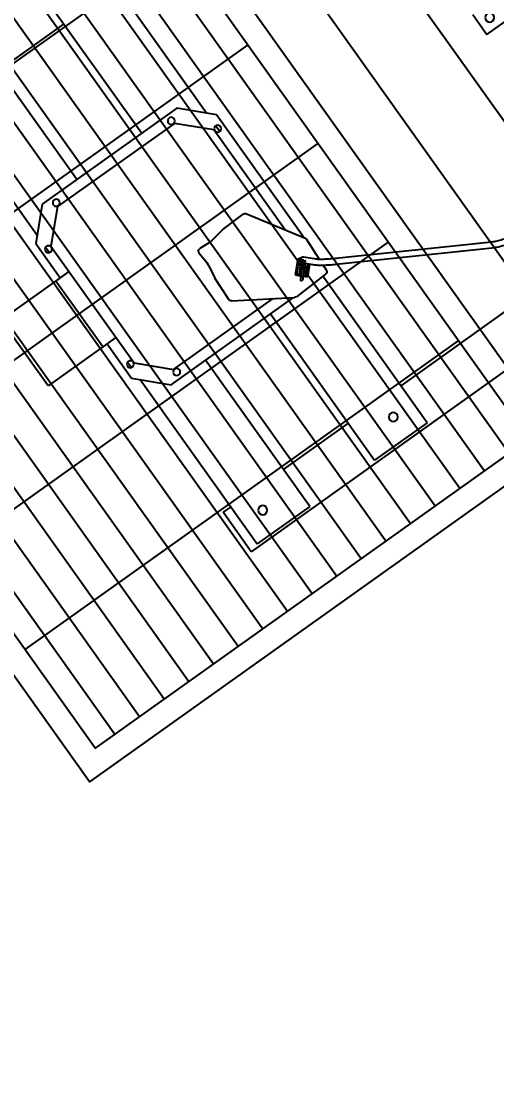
# Model space of a CAD drawing. Header units: feet. Extents: x 2321988 to 2329858, y 6722724 to 6730499.
# Drawn here: x 2326040.47 to 2326042.93, y 6726803.43 to 6726808.98 of the extents above; entities that cross this region are included whole.
import ezdxf

# ---------------------------------------------------------------- set-up
doc = ezdxf.new("R2010")
doc.units = ezdxf.units.FT
doc.header["$MEASUREMENT"] = 0
doc.header["$PDSIZE"] = 5
doc.layers.add('BESS Dimensions', color=3, linetype='Continuous')
doc.layers.add('C-BESS-EQUIPMENT', color=255, linetype='Continuous')
doc.styles.add('TG_DIMS', font='arial.ttf')
doc.dimstyles.new('TG-PROPOSED-ANNO', dxfattribs={"dimtxt": 0.1, "dimasz": 0.1, "dimexe": 0.05, "dimexo": 0.05, "dimgap": 0.02, "dimtad": 0, "dimtih": 1, "dimtoh": 1, "dimdsep": 46, "dimtxsty": 'TG_DIMS', "dimcen": 0, "dimclrd": 256, "dimclre": 256, "dimclrt": 256, "dimaunit": 1, "dimadec": 6, "dimazin": 2, "dimtfac": 1, "dimtofl": 0, "dimtmove": 1, "dimatfit": 3, "dimfxl": 1, "dimtolj": 1, "dimtzin": 0, "dimarcsym": 0})

# ---------------------------------------------------------------- blocks, each defined once
blk = doc.blocks.new('Midpoint Site Plan$0$GA 34.5kV 10MVAR Cap Bank top')
at = {"color": 0}
for p, q in [((-95.19, 18.2), (-95.19, 15.2)), ((-74.593, 18.2), (-95.19, 18.2)), ((-90.609, 18.02), (-94.609, 18.02)), ((-94.609, 5.52), (-94.609, 18.02)), ((-90.609, 18.02), (-90.609, 6.895)), ((-81.669, 18.02), (-85.669, 18.02)), ((-85.669, 6.895), (-85.669, 18.02)), ((-81.669, 18.02), (-81.669, 6.875)), ((-94.609, 15.2), (-95.19, 15.2)), ((-85.669, 15.2), (-90.609, 15.2)), ((-66.94, 15.2), (-81.669, 15.2)), ((-80.395, 6.849), (-72.09, 11.531)), ((-80.21, 6.523), (-71.906, 11.204)), ((-66.94, -9.927), (-66.94, 9.573)), ((-94.984, 5.145), (-93.234, 6.895)), ((-93.234, 6.895), (-83.903, 6.895)), ((-87.174, 4.831), (-83.857, 6.924)), ((-81.454, 6.867), (-83.742, 6.955)), ((-81.248, 6.327), (-81.261, 6.675)), ((-94.304, 4.465), (-92.554, 6.215)), ((-92.554, 6.215), (-84.981, 6.215)), ((-83.018, 5.817), (-82.805, 6.031)), ((-82.906, 6.333), (-82.928, 6.311)), ((-82.9, 6.339), (-82.906, 6.333)), ((-82.876, 6.183), (-82.888, 6.195)), ((-82.478, 6.358), (-82.805, 6.031)), ((-82.805, 6.031), (-82.098, 5.324)), ((-82.78, 6.127), (-82.793, 6.114)), ((-82.758, 6.078), (-82.793, 6.114)), ((-82.771, 6.287), (-82.784, 6.3)), ((-82.737, 6.028), (-82.475, 6.29)), ((-82.362, 5.653), (-82.737, 6.028)), ((-82.722, 6.043), (-82.347, 5.668)), ((-82.701, 6.205), (-82.701, 6.205)), ((-82.666, 6.17), (-82.701, 6.205)), ((-82.63, 6.135), (-82.255, 5.76)), ((-82.595, 6.099), (-82.48, 6.215)), ((-82.58, 6.114), (-82.312, 5.845)), ((-82.48, 6.215), (-82.211, 5.946)), ((-81.899, 5.78), (-82.478, 6.358)), ((-82.475, 6.29), (-82.1, 5.915)), ((-82.311, 5.11), (-83.018, 5.817)), ((-82.908, 5.787), (-82.774, 5.92)), ((-82.639, 5.518), (-82.908, 5.787)), ((-82.875, 5.819), (-82.606, 5.55)), ((-82.774, 5.92), (-82.506, 5.651)), ((-82.506, 5.651), (-82.639, 5.518)), ((-82.533, 5.412), (-82.4, 5.545)), ((-82.307, 5.186), (-82.533, 5.412)), ((-82.5, 5.444), (-82.295, 5.24)), ((-82.4, 5.545), (-82.173, 5.319)), ((-82.1, 5.915), (-82.362, 5.653)), ((-82.327, 5.618), (-82.065, 5.88)), ((-82.122, 5.413), (-82.327, 5.618)), ((-82.211, 5.946), (-82.326, 5.831)), ((-82.295, 5.24), (-82.195, 5.34)), ((-82.145, 5.533), (-82.278, 5.666)), ((-82.105, 5.573), (-82.238, 5.706)), ((-82.205, 5.739), (-82.073, 5.606)), ((-82.194, 5.485), (-81.737, 5.942)), ((-82.122, 5.413), (-82.104, 5.431)), ((-82.105, 5.84), (-81.972, 5.707)), ((-82.104, 5.431), (-82.028, 5.507)), ((-82.104, 5.431), (-82.069, 5.395)), ((-82.098, 5.324), (-82.032, 5.342)), ((-82.076, 5.388), (-82.087, 5.378)), ((-82.072, 5.382), (-82.087, 5.378)), ((-82.069, 5.395), (-81.992, 5.472)), ((-82.065, 5.88), (-81.932, 5.747)), ((-82.028, 5.507), (-82.001, 5.534)), ((-81.992, 5.472), (-82.028, 5.507)), ((-81.979, 5.485), (-81.992, 5.472)), ((-81.934, 5.214), (-81.472, 5.677)), ((-81.174, 4.386), (-81.231, 5.879)), ((-94.984, 2.52), (-94.984, 5.145)), ((-87.255, 4.674), (-87.195, 3.096)), ((-82.311, 5.11), (-82.098, 5.324)), ((-82.095, 5.171), (-82.311, 5.11)), ((-82.173, 5.319), (-82.307, 5.186)), ((-82.295, 5.24), (-82.274, 5.218)), ((-94.609, 4.185), (-94.609, 4.605)), ((-94.304, -4.425), (-94.304, 4.465)), ((-83.297, 0.954), (-81.204, 4.272)), ((-81.234, 4.226), (-81.234, -5.105)), ((-87.062, 2.252), (-87.195, 3.096)), ((-81.914, 3.148), (-81.914, -4.425)), ((-95.316, 2.52), (-99.474, 2.52)), ((-99.474, 2.52), (-99.474, -2.48)), ((-94.304, 2.52), (-95.316, 2.52)), ((-95.316, 2.52), (-95.316, -2.48)), ((-87.081, 1.246), (-87.045, 1.753)), ((-86.376, 1.083), (-86.882, 1.047)), ((-85.033, 0.934), (-85.877, 1.066)), ((-85.033, 0.934), (-83.455, 0.873)), ((-64.69, -0.927), (-64.69, 0.573)), ((-64.69, 0.573), (-61.19, 0.573)), ((-99.474, -2.48), (-95.316, -2.48)), ((-95.316, -2.48), (-94.304, -2.48)), ((-94.984, -5.105), (-94.984, -2.48)), ((-94.609, -4.565), (-94.609, -4.145)), ((-92.554, -6.175), (-94.304, -4.425)), ((-81.914, -4.425), (-83.664, -6.175)), ((-81.669, -4.136), (-81.669, -4.574)), ((-93.234, -6.855), (-94.984, -5.105)), ((-81.234, -5.105), (-82.984, -6.855)), ((-94.609, -17.98), (-94.609, -5.48)), ((-81.669, -5.54), (-81.669, -17.98)), ((-83.664, -6.175), (-92.554, -6.175)), ((-82.984, -6.855), (-93.234, -6.855)), ((-90.609, -6.855), (-90.609, -17.98)), ((-85.669, -17.98), (-85.669, -6.855)), ((-85.669, -15.18), (-90.609, -15.18))]:
    blk.add_line(p, q, dxfattribs=at)
for centre, radius in [((-93.109, 16.52), 0.281), ((-83.169, 16.52), 0.281), ((-92.484, 6.457), 0.219), ((-94.546, 4.395), 0.219), ((-63.94, -0.177), 0.281), ((-94.546, -4.355), 0.219), ((-81.671, -4.355), 0.219), ((-92.484, -6.418), 0.219), ((-83.734, -6.418), 0.219)]:
    blk.add_circle(centre, radius, dxfattribs=at)
for centre, start, end in [((-83.75, 6.755), 87.80341, 122.24638), ((-81.461, 6.667), 2.19659, 87.80341), ((-81.374, 4.379), 327.75362, 2.19659)]:
    blk.add_arc(centre, 0.2, start, end, dxfattribs=at)
for centre, major_axis, ratio, start_param, end_param in [((-82.832, 6.124), (0.0411, 0), 0.672453, 0.72203, 0.978798), ((-82.79, 6.166), (0, -0.0411), 0.672453, 1.932212, 2.162794), ((-82.067, 5.347), (-0.133, 0.133), 0.926121, 0.578535, 1.094689), ((-87.061, 4.666), (0.147, -0.137), 0.923129, 2.902527, 3.889831), ((-82.067, 5.347), (0.133, -0.133), 0.926121, 4.862489, 6.283185), ((-87.44, 1.753), (-0.084, -0.999), 0.392974, 1.603882, 2.126495), ((-86.864, 1.264), (-0.165, -0.165), 0.856775, 5.503818, 7.062552), ((-86.376, 0.688), (0.999, 0.084), 0.392974, 1.015098, 1.537711), ((-83.463, 1.067), (0.137, -0.147), 0.923129, 5.534947, 6.522251)]:
    blk.add_ellipse(centre, major_axis=major_axis, ratio=ratio, start_param=start_param, end_param=end_param, dxfattribs=at)
for points, knots in [([(-72.09, 11.531), (-71.98, 11.593), (-71.864, 11.649), (-71.625, 11.751), (-71.501, 11.796), (-71.247, 11.873), (-71.117, 11.906), (-70.852, 11.958), (-70.717, 11.977), (-70.446, 12.004), (-70.309, 12.01), (-70.172, 12.01)], [0.9276192, 0.9276192, 0.9276192, 0.9276192, 1.0584561, 1.0584561, 1.1892931, 1.1892931, 1.32013, 1.32013, 1.450967, 1.450967, 1.5818039, 1.5818039, 1.5818039, 1.5818039]), ([(-71.906, 11.204), (-71.808, 11.259), (-71.705, 11.31), (-71.491, 11.4), (-71.38, 11.441), (-71.15, 11.511), (-71.032, 11.54), (-70.792, 11.587), (-70.669, 11.605), (-70.422, 11.629), (-70.297, 11.635), (-70.172, 11.635)], [0.9276192, 0.9276192, 0.9276192, 0.9276192, 1.0584561, 1.0584561, 1.1892931, 1.1892931, 1.32013, 1.32013, 1.450967, 1.450967, 1.5818039, 1.5818039, 1.5818039, 1.5818039]), ([(-81.737, 5.942), (-81.689, 5.99), (-81.633, 6.039), (-81.502, 6.145), (-81.427, 6.201), (-81.261, 6.318), (-81.17, 6.38), (-80.972, 6.508), (-80.865, 6.574), (-80.639, 6.71), (-80.519, 6.779), (-80.395, 6.849)], [5.0600937, 5.0600937, 5.0600937, 5.0600937, 5.2154847, 5.2154847, 5.3708757, 5.3708757, 5.5262668, 5.5262668, 5.6816578, 5.6816578, 5.8370488, 5.8370488, 5.8370488, 5.8370488]), ([(-82.888, 6.195), (-82.895, 6.203), (-82.902, 6.21), (-82.914, 6.226), (-82.919, 6.234), (-82.928, 6.249), (-82.932, 6.257), (-82.937, 6.272), (-82.938, 6.28), (-82.937, 6.292), (-82.937, 6.295), (-82.934, 6.303), (-82.931, 6.308), (-82.928, 6.311)], [6.283185, 6.283185, 6.283185, 6.283185, 6.597345, 6.597345, 6.911504, 6.911504, 7.225663, 7.225663, 7.539822, 7.539822, 7.676964, 7.676964, 7.853982, 7.853982, 7.853982, 7.853982]), ([(-82.784, 6.3), (-82.791, 6.307), (-82.799, 6.314), (-82.814, 6.326), (-82.822, 6.331), (-82.838, 6.34), (-82.846, 6.344), (-82.861, 6.348), (-82.868, 6.35), (-82.88, 6.349), (-82.883, 6.348), (-82.892, 6.345), (-82.896, 6.343), (-82.9, 6.339)], [3.141593, 3.141593, 3.141593, 3.141593, 3.455752, 3.455752, 3.769911, 3.769911, 4.08407, 4.08407, 4.39823, 4.39823, 4.535372, 4.535372, 4.712389, 4.712389, 4.712389, 4.712389]), ([(-82.794, 6.134), (-82.798, 6.134), (-82.802, 6.135), (-82.811, 6.138), (-82.817, 6.141), (-82.829, 6.147), (-82.835, 6.15), (-82.847, 6.158), (-82.853, 6.163), (-82.864, 6.172), (-82.87, 6.178), (-82.876, 6.183)], [0.0568841, 0.0568841, 0.0568841, 0.0568841, 0.0937957, 0.0937957, 0.1480321, 0.1480321, 0.2022684, 0.2022684, 0.2565048, 0.2565048, 0.3107411, 0.3107411, 0.3107411, 0.3107411]), ([(-82.792, 6.127), (-82.792, 6.13), (-82.793, 6.132), (-82.796, 6.137), (-82.798, 6.139), (-82.8, 6.141), (-82.801, 6.141), (-82.802, 6.142)], [0, 0, 0, 0, 0.02839373, 0.02839373, 0.06502941, 0.06502941, 0.08218855, 0.08218855, 0.08218855, 0.08218855]), ([(-82.792, 6.127), (-82.791, 6.123), (-82.791, 6.119), (-82.792, 6.115), (-82.793, 6.114), (-82.793, 6.114)], [0.77489328, 0.77489328, 0.77489328, 0.77489328, 0.81708257, 0.81708257, 0.86800972, 0.86800972, 0.86800972, 0.86800972]), ([(-82.78, 6.127), (-82.776, 6.13), (-82.772, 6.135), (-82.766, 6.144), (-82.764, 6.15), (-82.763, 6.155)], [0.06239528, 0.06239528, 0.06239528, 0.06239528, 0.11332243, 0.11332243, 0.15596384, 0.15596384, 0.15596384, 0.15596384]), ([(-82.721, 6.201), (-82.722, 6.207), (-82.723, 6.213), (-82.727, 6.224), (-82.729, 6.23), (-82.735, 6.241), (-82.739, 6.247), (-82.746, 6.259), (-82.751, 6.264), (-82.76, 6.276), (-82.765, 6.281), (-82.771, 6.287)], [0.0385613, 0.0385613, 0.0385613, 0.0385613, 0.0915725, 0.0915725, 0.1445837, 0.1445837, 0.1975949, 0.1975949, 0.2506062, 0.2506062, 0.3036174, 0.3036174, 0.3036174, 0.3036174]), ([(-82.764, 6.181), (-82.764, 6.18), (-82.763, 6.179), (-82.763, 6.177), (-82.762, 6.172), (-82.762, 6.162), (-82.762, 6.159), (-82.763, 6.155)], [0.15668536, 0.15668536, 0.15668536, 0.15668536, 0.17443805, 0.17443805, 0.20151539, 0.20151539, 0.21535326, 0.21535326, 0.21535326, 0.21535326]), ([(-82.714, 6.204), (-82.717, 6.204), (-82.719, 6.205), (-82.722, 6.207), (-82.722, 6.207), (-82.722, 6.207)], [0, 0, 0, 0, 0.02805425, 0.02805425, 0.02860342, 0.02860342, 0.02860342, 0.02860342]), ([(-82.714, 6.204), (-82.71, 6.204), (-82.707, 6.204), (-82.702, 6.205), (-82.701, 6.205), (-82.701, 6.205)], [0.77444117, 0.77444117, 0.77444117, 0.77444117, 0.81708257, 0.81708257, 0.86800972, 0.86800972, 0.86800972, 0.86800972]), ([(-81.472, 5.677), (-81.437, 5.712), (-81.389, 5.754), (-81.274, 5.847), (-81.205, 5.899), (-81.05, 6.009), (-80.963, 6.067), (-80.772, 6.19), (-80.669, 6.254), (-80.449, 6.386), (-80.332, 6.454), (-80.21, 6.523)], [5.0600937, 5.0600937, 5.0600937, 5.0600937, 5.2154847, 5.2154847, 5.3708757, 5.3708757, 5.5262668, 5.5262668, 5.6816578, 5.6816578, 5.8370488, 5.8370488, 5.8370488, 5.8370488])]:
    blk.add_open_spline(points, degree=3, knots=knots, dxfattribs=at)
blk = doc.blocks.new('Midpoint Site Plan$0$SWITCH OPERATOR PLATEFORM TOP VIEW')
at = {"color": 0}
for p, q in [((-15, -16.5), (-15, 16.5)), ((-7.5, -16.5), (-7.5, 16.5)), ((0, -16.5), (0, 16.5)), ((7.5, -16.5), (7.5, 16.5)), ((15, -16.5), (15, 16.5)), ((-22.5, 15), (22.5, 15)), ((-22.5, 13.125), (22.5, 13.125)), ((-22.5, 11.25), (22.5, 11.25)), ((-22.5, 9.375), (22.5, 9.375)), ((-22.5, 7.5), (22.5, 7.5)), ((-22.5, 5.625), (22.5, 5.625)), ((-22.5, 3.75), (22.5, 3.75)), ((-22.5, 1.875), (22.5, 1.875)), ((-22.5, 0), (22.5, 0)), ((-22.5, -1.875), (22.5, -1.875)), ((-22.5, -3.75), (22.5, -3.75)), ((-22.5, -5.625), (22.5, -5.625)), ((-22.5, -7.5), (22.5, -7.5)), ((-22.5, -9.375), (22.5, -9.375)), ((-22.5, -11.25), (22.5, -11.25)), ((-22.5, -13.125), (22.5, -13.125)), ((-22.5, -15), (22.5, -15))]:
    blk.add_line(p, q, dxfattribs=at)
for points in [[(-24, -18), (24, -18), (24, 18), (-24, 18)], [(-22.5, -16.5), (22.5, -16.5), (22.5, 16.5), (-22.5, 16.5)]]:
    blk.add_lwpolyline(points, close=True, dxfattribs=at)
blk = doc.blocks.new('*D110')
at = {"layer": 'BESS Dimensions', "lineweight": -2, "transparency": 16777216}
for p, q in [((2325959.3419, 6726878.5788), (2325907.9067, 6726841.9324)), ((2325917.7814, 6726836.6894), (2325957.7158, 6726780.6393)), ((2326007.7221, 6726710.4528), (2325967.7877, 6726766.5029)), ((2326060.8878, 6726736.0536), (2326009.4525, 6726699.4072))]:
    blk.add_line(p, q, dxfattribs=at)
at = {"layer": 'BESS Dimensions', "transparency": 16777216}
for points in [[(2325919.1388, 6726837.6565), (2325916.424, 6726835.7223), (2325911.9788, 6726844.8337)], [(2326009.0794, 6726711.4199), (2326006.3647, 6726709.4857), (2326013.5247, 6726702.3085)]]:
    blk.add_solid(points, dxfattribs=at)
at = {"layer": 'Defpoints', "color": 0, "transparency": 16777216}
for p in [(2325963.414, 6726881.4801), (2326064.9599, 6726738.9549), (2326013.5247, 6726702.3085)]:
    blk.add_point(p, dxfattribs=at)
at = {"layer": 'BESS Dimensions', "transparency": 16777216, "insert": (2325962.7517, 6726773.5711), "char_height": 10, "attachment_point": 5, "style": 'TG_DIMS'}
blk.add_mtext("\\A1;175'", dxfattribs=at)

msp = doc.modelspace()

# ---------------------------------------------------------------- linework, layer by layer
at = {"layer": 'C-BESS-EQUIPMENT'}
msp.add_lwpolyline([(2326038.8714, 6726813.4831), (2326048.6445, 6726820.4462), (2326055.6077, 6726810.6731), (2326045.8345, 6726803.7099)], close=True, dxfattribs=at)

# ---------------------------------------------------------------- block references
at = {"layer": 'C-BESS-EQUIPMENT', "xscale": -0.08333333333333331, "yscale": 0.08333333333333331, "zscale": 0.08333333333333331}
for name, p, rotation in [('Midpoint Site Plan$0$GA 34.5kV 10MVAR Cap Bank top', (2326047.2395, 6726812.0781), 215.4689808292026), ('Midpoint Site Plan$0$SWITCH OPERATOR PLATEFORM TOP VIEW', (2326040.8854, 6726807.5509), 125.4689808292027)]:
    msp.add_blockref(name, p, dxfattribs=dict(at, rotation=rotation))

# ---------------------------------------------------------------- dimensions: what is measured, and where the dimension line sits
at = {"layer": 'BESS Dimensions'}
dim = msp.add_aligned_dim(p1=(2325963.414, 6726881.4801), p2=(2326064.9599, 6726738.9549), distance=-63.1549, dimstyle='TG-PROPOSED-ANNO', override={"dimscale": 50, "dimpost": "'"}, dxfattribs=at)
dim.commit()
dim.dimension.update_dxf_attribs({"geometry": '*D110', "text_midpoint": (2325962.7517, 6726773.5711)})

doc.saveas('drawing.dxf')
